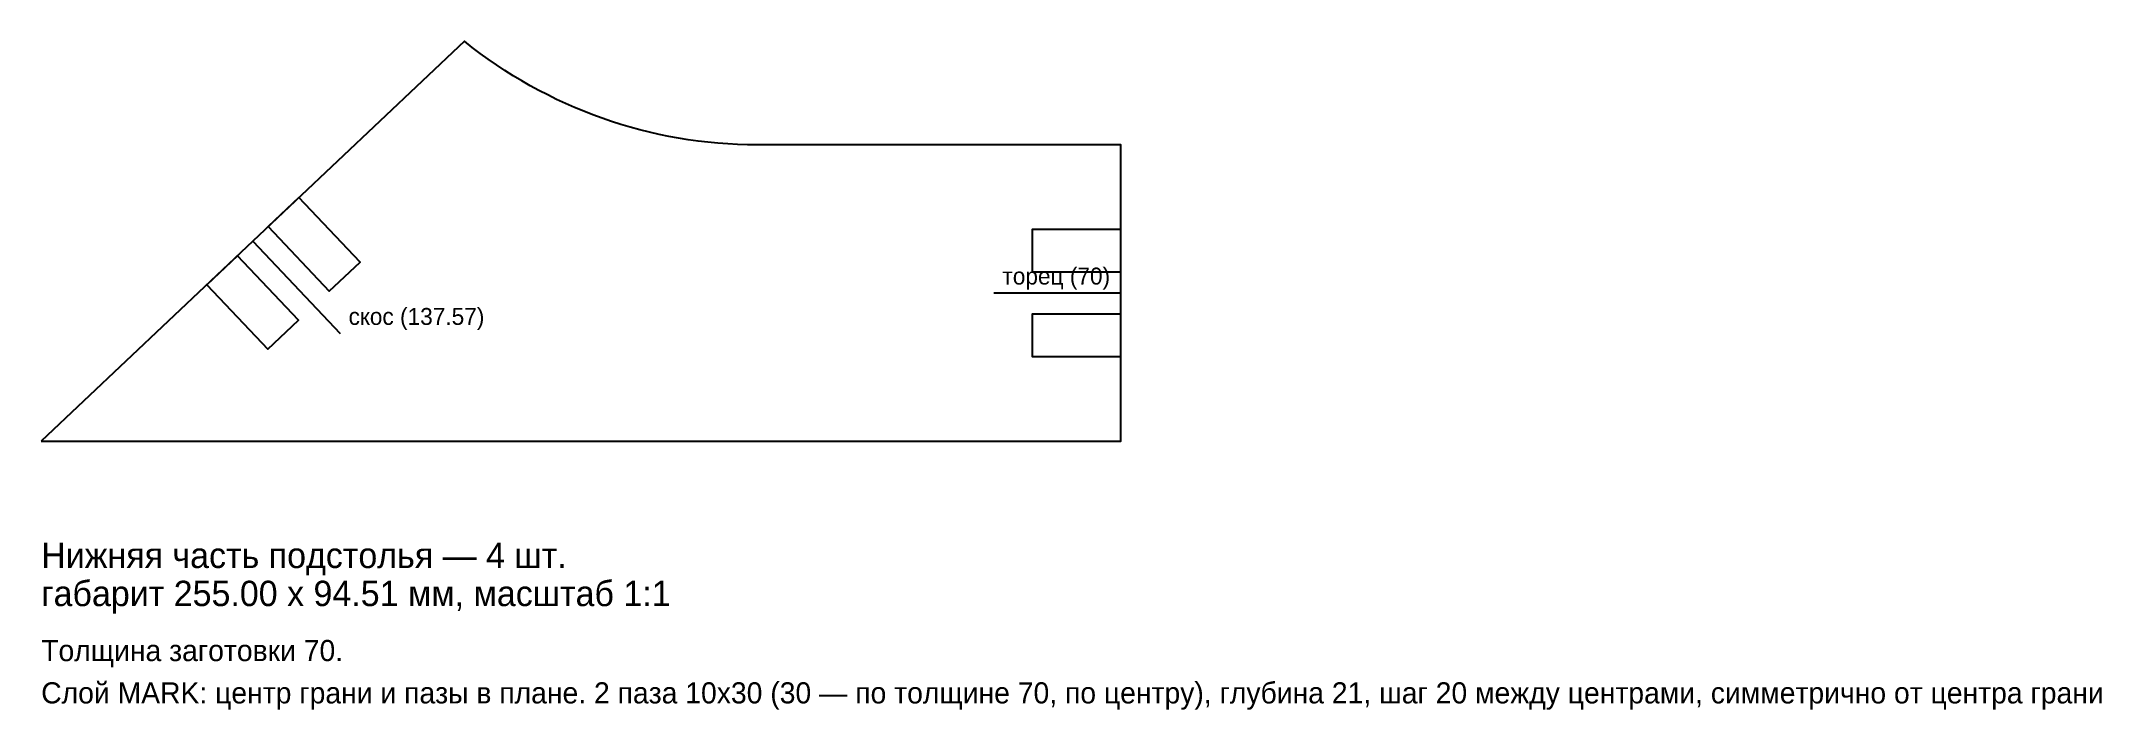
# Model space of a CAD drawing. Header units: millimetres. Extents: x 0 to 487, y -64 to 95.
import ezdxf

# ---------------------------------------------------------------- set-up
doc = ezdxf.new("R2010")
doc.units = ezdxf.units.MM
for name, color, linetype in [('CUT', 1, 'Continuous'), ('MARK', 5, 'Continuous'), ('TEXT', 7, 'Continuous')]:
    doc.layers.add(name, color=color, linetype=linetype)

msp = doc.modelspace()

# ---------------------------------------------------------------- linework, layer by layer
at = {"layer": 'CUT'}
msp.add_lwpolyline([(0, 0), (255, 0), (255, 70), (169.19, 70, -0.171831), (99.96, 94.51)], format="xyb", close=True, dxfattribs=at)
at = {"layer": 'MARK'}
for p, q in [((49.98, 47.26), (70.59, 25.46)), ((255, 35), (225, 35))]:
    msp.add_line(p, q, dxfattribs=at)
for points in [[(60.88, 57.56), (53.62, 50.69), (68.04, 35.43), (75.31, 42.3)], [(255, 40), (255, 50), (234, 50), (234, 40)], [(46.35, 43.82), (39.08, 36.95), (53.51, 21.69), (60.78, 28.56)], [(255, 20), (255, 30), (234, 30), (234, 20)]]:
    msp.add_lwpolyline(points, close=True, dxfattribs=at)

# ---------------------------------------------------------------- texts
for s, p in [('торец (70)', (227, 37)), ('скос (137.57)', (72.59, 27.46))]:
    msp.add_text(s, height=4, dxfattribs=at).set_placement(p)
at = {"layer": 'TEXT'}
for s, height, p in [('Нижняя часть подстолья — 4 шт.', 6, (0, -30)), ('габарит 255.00 x 94.51 мм, масштаб 1:1', 6, (0, -39)), ('Толщина заготовки 70.', 5, (0, -52)), ('Слой MARK: центр грани и пазы в плане. 2 паза 10x30 (30 — по толщине 70, по центру), глубина 21, шаг 20 между центрами, симметрично от центра грани', 5, (0, -62))]:
    msp.add_text(s, height=height, dxfattribs=at).set_placement(p)

doc.saveas('drawing.dxf')
